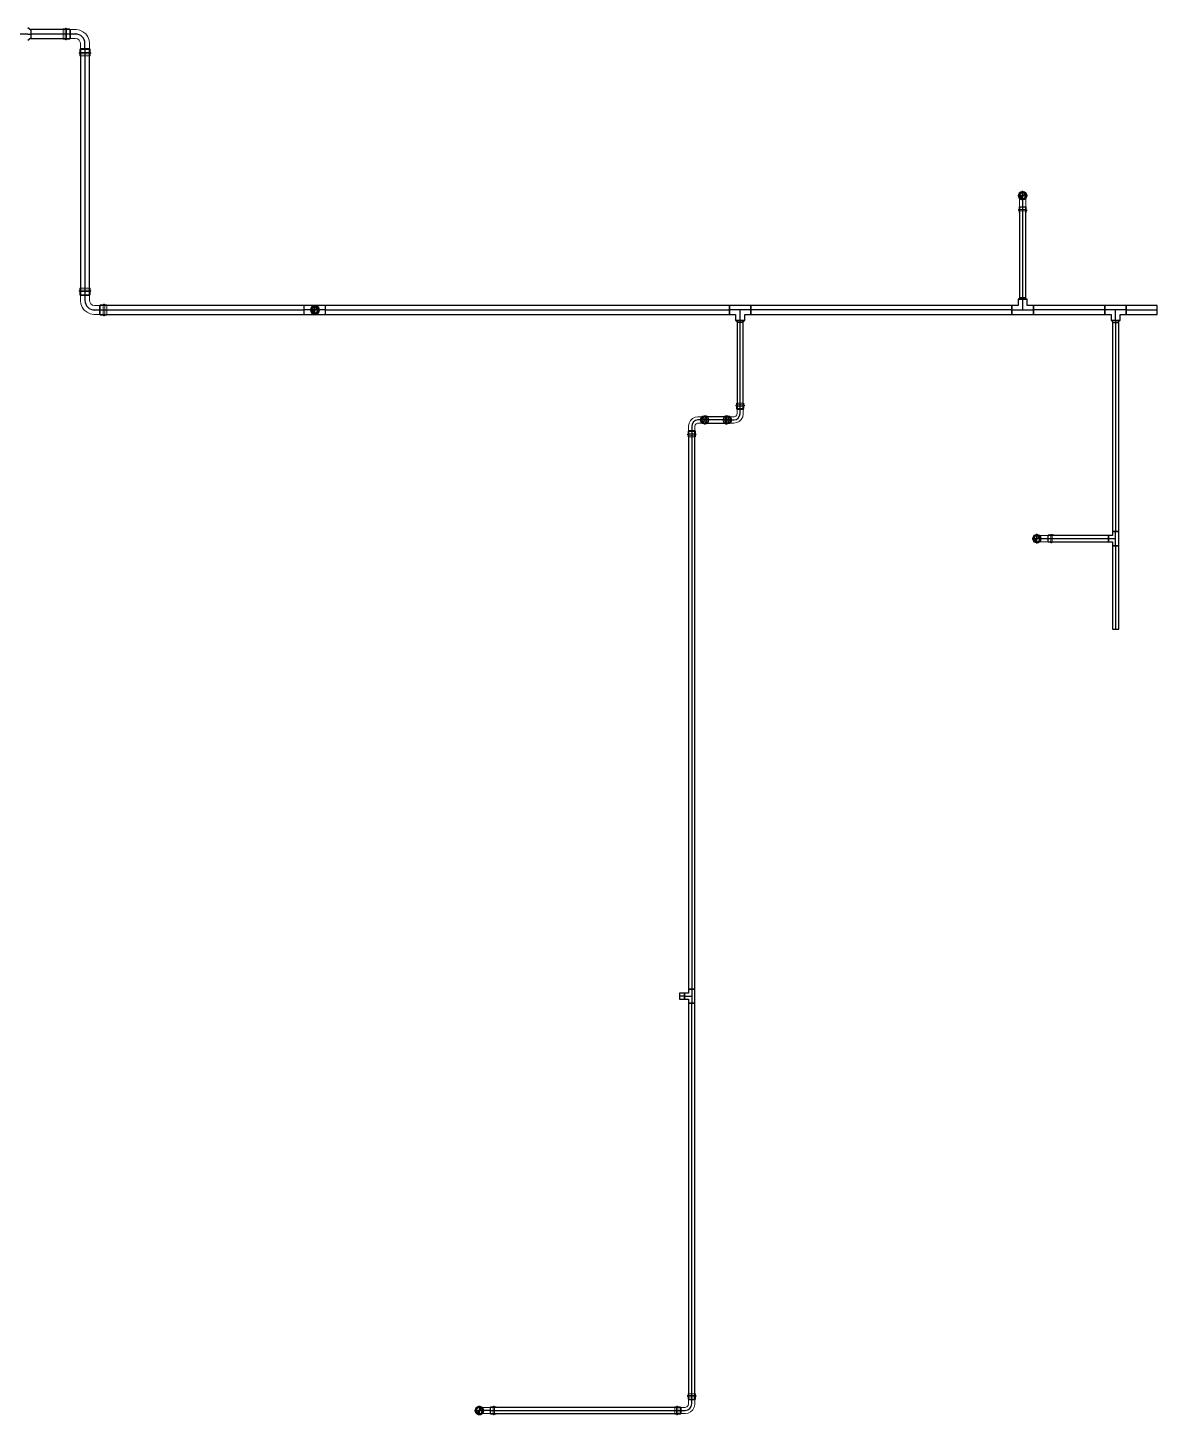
# Model space of a CAD drawing. Header units: inches. Extents: x -3326 to -5, y 8 to 1238.
# Drawn here: x -276 to -39, y 7.9 to 299.2 of the extents above; entities that cross this region are included whole.
import ezdxf

# ---------------------------------------------------------------- set-up
doc = ezdxf.new("R2010")
doc.units = ezdxf.units.IN
doc.header["$MEASUREMENT"] = 0
doc.layers.add('P-PIPE', color=3, linetype='Continuous', lineweight=9)
doc.layers.add('X - REF - FP', color=7, linetype='Continuous', true_color=0xb90000)

# ---------------------------------------------------------------- blocks, each defined once
blk = doc.blocks.new('Victaulic-VicPress316-Elbow 90-45deg Style P568_P571 - Standard-1125944-THIRD LEVEL')
at = {"layer": 'P-PIPE'}
for p, q in [((-1.06, 4.55), (-1.06, 4.17)), ((1.06, 4.55), (-1.06, 4.55)), ((-1.06, 4.55), (1.06, 4.55)), ((-1.06, 4.17), (1.06, 4.17)), ((1.06, 4.17), (-1.06, 4.17)), ((-1.06, 3.85), (-1.06, 3.29)), ((-1.06, 3.85), (1.06, 3.85)), ((1.06, 3.85), (-1.06, 3.85)), ((-0.95, 4.55), (-0.95, 3.07)), ((-0.95, 4.55), (0.95, 4.55)), ((0.95, 4.55), (-0.95, 4.55)), ((-0.95, 3.18), (-0.95, 2.02)), ((0, 3.18), (-0.95, 3.18)), ((-0.95, 3.18), (0, 3.18)), ((-0.95, 3.07), (0.95, 3.07)), ((0.95, 3.07), (-0.95, 3.07)), ((0, 3.18), (0.95, 3.18)), ((0.95, 3.18), (0, 3.18)), ((0, 2.02), (0, 3.18)), ((0.95, 3.07), (0.95, 4.55)), ((0.95, 2.02), (0.95, 3.18)), ((1.06, 4.17), (1.06, 4.55)), ((1.06, 3.29), (1.06, 3.85)), ((-4.17, 1.06), (-4.55, 1.06)), ((-4.55, 1.06), (-4.55, -1.06)), ((-4.55, -1.06), (-4.55, 1.06)), ((-3.07, 0.95), (-4.55, 0.95)), ((-4.55, -0.95), (-4.55, 0.95)), ((-4.55, 0.95), (-4.55, -0.95)), ((-4.17, -1.06), (-4.17, 1.06)), ((-4.17, 1.06), (-4.17, -1.06)), ((-3.29, 1.06), (-3.85, 1.06)), ((-3.85, -1.06), (-3.85, 1.06)), ((-3.85, 1.06), (-3.85, -1.06)), ((-2.02, 0.95), (-3.18, 0.95)), ((-3.18, 0), (-3.18, 0.95)), ((-3.18, 0.95), (-3.18, 0)), ((-3.07, -0.95), (-3.07, 0.95)), ((-3.07, 0.95), (-3.07, -0.95)), ((-4.55, -0.95), (-3.07, -0.95)), ((-4.55, -1.06), (-4.17, -1.06)), ((-3.85, -1.06), (-3.29, -1.06)), ((-3.18, 0), (-3.18, -0.95)), ((-3.18, -0.95), (-3.18, 0)), ((-2.02, 0), (-3.18, 0)), ((-3.18, -0.95), (-2.02, -0.95))]:
    blk.add_line(p, q, dxfattribs=at)
at = {"layer": 'P-PIPE', "flags": 128}
for points in [[(-1.06, 3.85), (-1.2, 3.92), (-1.21, 4.08), (-1.08, 4.17), (-1.06, 4.17)], [(1.06, 4.17), (0.97, 4.17), (0.71, 4.17), (0.32, 4.17), (-0.12, 4.17), (-0.54, 4.17), (-0.86, 4.17), (-1.04, 4.17), (-1.06, 4.17)], [(-1.06, 4.17), (-0.97, 4.17), (-0.71, 4.17), (-0.32, 4.17), (0.12, 4.17), (0.54, 4.17), (0.86, 4.17), (1.04, 4.17), (1.06, 4.17)], [(-1.06, 3.85), (-0.97, 3.85), (-0.71, 3.85), (-0.32, 3.85), (0.12, 3.85), (0.54, 3.85), (0.86, 3.85), (1.04, 3.85), (1.06, 3.85)], [(1.06, 3.85), (0.97, 3.85), (0.71, 3.85), (0.32, 3.85), (-0.12, 3.85), (-0.54, 3.85), (-0.86, 3.85), (-1.04, 3.85), (-1.06, 3.85)], [(-0.95, 3.07), (-1.06, 3.26), (-1.06, 3.29)], [(1.06, 3.29), (0.97, 3.09), (0.95, 3.07)], [(1.06, 4.17), (1.2, 4.1), (1.21, 3.94), (1.08, 3.85), (1.06, 3.85)], [(-4.17, 1.06), (-4.1, 1.2), (-3.94, 1.21), (-3.85, 1.08), (-3.85, 1.06)], [(-4.17, 1.06), (-4.17, 0.97), (-4.17, 0.71), (-4.17, 0.32), (-4.17, -0.12), (-4.17, -0.54), (-4.17, -0.86), (-4.17, -1.04), (-4.17, -1.06)], [(-4.17, -1.06), (-4.17, -0.97), (-4.17, -0.71), (-4.17, -0.32), (-4.17, 0.12), (-4.17, 0.54), (-4.17, 0.86), (-4.17, 1.04), (-4.17, 1.06)], [(-3.85, -1.06), (-3.85, -0.97), (-3.85, -0.71), (-3.85, -0.32), (-3.85, 0.12), (-3.85, 0.54), (-3.85, 0.86), (-3.85, 1.04), (-3.85, 1.06)], [(-3.85, 1.06), (-3.85, 0.97), (-3.85, 0.71), (-3.85, 0.32), (-3.85, -0.12), (-3.85, -0.54), (-3.85, -0.86), (-3.85, -1.04), (-3.85, -1.06)], [(-3.29, 1.06), (-3.09, 0.97), (-3.07, 0.95)], [(-0.95, 2.02), (-1.04, 1.58), (-1.3, 1.22), (-1.69, 1), (-2.02, 0.95)], [(-2.02, -0.95), (-1.28, -0.86), (-0.59, -0.58), (0.02, -0.15), (0.49, 0.43), (0.81, 1.1), (0.94, 1.83), (0.95, 2.02)], [(-3.85, -1.06), (-3.92, -1.2), (-4.08, -1.21), (-4.17, -1.08), (-4.17, -1.06)], [(-3.07, -0.95), (-3.26, -1.06), (-3.29, -1.06)]]:
    blk.add_lwpolyline(points, dxfattribs=at)
at = {"layer": 'P-PIPE'}
blk.add_arc((-2.02, 2.02), 2.02, 270, 0, dxfattribs=at)
blk = doc.blocks.new('Victaulic-VicPress316-Elbow 90-45deg Style P568_P571 - Standard-V2-THIRD LEVEL')
at = {"layer": 'P-PIPE'}
for p, q in [((-3203.7, 731.1), (-3203.7, 730.16)), ((-3203.05, 732.49), (-3203.05, 732.49)), ((-3203.05, 732.49), (-3203.05, 731.1)), ((-3203.05, 731.1), (-3203.05, 730.16)), ((-3202.39, 730.16), (-3202.39, 731.1)), ((-3203.81, 730.05), (-3203.81, 729.6)), ((-3203.81, 729.31), (-3203.81, 728.97)), ((-3203.7, 730.27), (-3203.7, 728.97)), ((-3203.05, 730.16), (-3203.7, 730.16)), ((-3203.7, 730.16), (-3203.05, 730.16)), ((-3203.05, 730.27), (-3203.05, 730.27)), ((-3203.05, 730.27), (-3203.05, 730.27)), ((-3202.39, 730.16), (-3203.05, 730.16)), ((-3203.05, 730.16), (-3202.39, 730.16)), ((-3203.05, 729.6), (-3203.05, 729.6)), ((-3203.05, 729.6), (-3203.05, 729.6)), ((-3203.05, 729.31), (-3203.05, 729.31)), ((-3203.05, 729.31), (-3203.05, 729.31)), ((-3203.05, 728.97), (-3203.05, 728.97)), ((-3203.05, 728.97), (-3203.05, 728.97)), ((-3203.05, 728.97), (-3203.05, 728.97)), ((-3203.05, 728.97), (-3203.05, 728.97)), ((-3202.39, 728.97), (-3202.39, 730.27)), ((-3202.28, 729.6), (-3202.28, 730.05)), ((-3202.28, 728.97), (-3202.28, 729.31))]:
    blk.add_line(p, q, dxfattribs=at)
at = {"layer": 'P-PIPE', "flags": 128}
for points in [[(-3203.05, 733.4), (-3203.45, 733.31), (-3203.76, 733.05), (-3203.94, 732.68), (-3203.93, 732.27), (-3203.75, 731.91), (-3203.42, 731.66), (-3203.05, 731.58)], [(-3203.05, 733.26), (-3203.41, 733.16), (-3203.69, 732.91), (-3203.81, 732.56), (-3203.75, 732.19), (-3203.52, 731.89), (-3203.18, 731.74), (-3203.05, 731.72)], [(-3203.7, 732.49), (-3203.7, 732.4), (-3203.7, 732.13), (-3203.7, 731.73), (-3203.7, 731.24), (-3203.7, 731.1)], [(-3203.05, 731.58), (-3202.65, 731.67), (-3202.33, 731.93), (-3202.15, 732.3), (-3202.16, 732.71), (-3202.35, 733.07), (-3202.67, 733.32), (-3203.05, 733.4)], [(-3203.05, 731.72), (-3202.68, 731.82), (-3202.41, 732.07), (-3202.28, 732.42), (-3202.34, 732.79), (-3202.57, 733.09), (-3202.91, 733.24), (-3203.05, 733.26)], [(-3202.39, 731.1), (-3202.39, 731.6), (-3202.39, 732.03), (-3202.39, 732.34), (-3202.39, 732.48), (-3202.39, 732.49)], [(-3203.81, 729.31), (-3203.93, 729.38), (-3203.94, 729.51), (-3203.83, 729.6), (-3203.81, 729.6)], [(-3203.81, 730.05), (-3203.72, 730.25), (-3203.7, 730.27)], [(-3203.81, 729.6), (-3203.72, 729.6), (-3203.47, 729.6), (-3203.11, 729.6), (-3203.05, 729.6)], [(-3203.05, 729.6), (-3203.41, 729.6), (-3203.69, 729.6), (-3203.81, 729.6), (-3203.81, 729.6)], [(-3203.81, 729.31), (-3203.72, 729.31), (-3203.47, 729.31), (-3203.11, 729.31), (-3203.05, 729.31)], [(-3203.05, 729.31), (-3203.41, 729.31), (-3203.69, 729.31), (-3203.81, 729.31), (-3203.81, 729.31)], [(-3202.28, 729.6), (-3202.37, 729.6), (-3202.62, 729.6), (-3202.98, 729.6), (-3203.05, 729.6)], [(-3203.05, 729.6), (-3202.68, 729.6), (-3202.41, 729.6), (-3202.28, 729.6), (-3202.28, 729.6)], [(-3202.28, 729.31), (-3202.37, 729.31), (-3202.62, 729.31), (-3202.98, 729.31), (-3203.05, 729.31)], [(-3203.05, 729.31), (-3202.68, 729.31), (-3202.41, 729.31), (-3202.28, 729.31), (-3202.28, 729.31)], [(-3202.39, 730.27), (-3202.28, 730.08), (-3202.28, 730.05)], [(-3202.28, 729.6), (-3202.16, 729.53), (-3202.15, 729.39), (-3202.26, 729.31), (-3202.28, 729.31)]]:
    blk.add_lwpolyline(points, dxfattribs=at)
at = {"layer": 'P-PIPE'}
for radius, start, end in [(0.767, 90, 270), (0.767, 90, 270), (0.767, 90, 270), (0.658, 90, 270), (0.658, 90, 270), (0.658, 90, 180), (0.658, 180, 270), (0.766, 270, 90), (0.766, 270, 90), (0.766, 270, 90), (0.658, 270, 90), (0.657, 270, 90), (0.658, 0, 90), (0.658, 270, 0)]:
    blk.add_arc((-3203.05, 732.49), radius, start, end, dxfattribs=at)
blk = doc.blocks.new('Victaulic-VicPress316-Elbow 90-45deg Style P568_P571 - Standard-V1-THIRD LEVEL')
at = {"layer": 'P-PIPE'}
for p, q in [((-0.77, 3.52), (-0.77, 3.18)), ((0.77, 3.52), (-0.77, 3.52)), ((-0.77, 3.52), (0.77, 3.52)), ((-0.77, 3.18), (0.77, 3.18)), ((0.77, 3.18), (-0.77, 3.18)), ((-0.66, 3.52), (-0.66, 2.22)), ((-0.66, 3.52), (0.66, 3.52)), ((0.66, 3.52), (-0.66, 3.52)), ((0.66, 2.22), (0.66, 3.52)), ((0.77, 3.18), (0.77, 3.52)), ((-3.18, 0.77), (-3.52, 0.77)), ((-3.52, 0.77), (-3.52, -0.77)), ((-3.52, -0.77), (-3.52, 0.77)), ((-2.22, 0.66), (-3.52, 0.66)), ((-3.52, -0.66), (-3.52, 0.66)), ((-3.52, 0.66), (-3.52, -0.66)), ((-3.18, -0.77), (-3.18, 0.77)), ((-3.18, 0.77), (-3.18, -0.77)), ((-2.44, 0.77), (-2.89, 0.77)), ((-2.89, -0.77), (-2.89, 0.77)), ((-2.89, 0.77), (-2.89, -0.77)), ((-1.39, 0.66), (-2.33, 0.66)), ((-2.33, 0), (-2.33, 0.66)), ((-2.33, 0.66), (-2.33, 0)), ((-2.22, -0.66), (-2.22, 0.66)), ((-2.22, 0.66), (-2.22, -0.66)), ((-0.77, 2.89), (-0.77, 2.44)), ((-0.77, 2.89), (0.77, 2.89)), ((0.77, 2.89), (-0.77, 2.89)), ((-0.66, 2.33), (-0.66, 1.39)), ((0, 2.33), (-0.66, 2.33)), ((-0.66, 2.33), (0, 2.33)), ((-0.66, 2.22), (0.66, 2.22)), ((0.66, 2.22), (-0.66, 2.22)), ((0, 2.33), (0.66, 2.33)), ((0.66, 2.33), (0, 2.33)), ((0, 1.39), (0, 2.33)), ((0.66, 1.39), (0.66, 2.33)), ((0.77, 2.44), (0.77, 2.89)), ((-3.52, -0.66), (-2.22, -0.66)), ((-3.52, -0.77), (-3.18, -0.77)), ((-2.89, -0.77), (-2.44, -0.77)), ((-2.33, 0), (-2.33, -0.66)), ((-2.33, -0.66), (-2.33, 0)), ((-1.39, 0), (-2.33, 0)), ((-2.33, -0.66), (-1.39, -0.66))]:
    blk.add_line(p, q, dxfattribs=at)
at = {"layer": 'P-PIPE', "flags": 128}
for points in [[(-0.77, 2.89), (-0.89, 2.96), (-0.9, 3.1), (-0.79, 3.18), (-0.77, 3.18)], [(0.77, 3.18), (0.67, 3.18), (0.42, 3.18), (0.07, 3.18), (-0.3, 3.18), (-0.6, 3.18), (-0.75, 3.18), (-0.77, 3.18)], [(-0.77, 3.18), (-0.67, 3.18), (-0.42, 3.18), (-0.07, 3.18), (0.3, 3.18), (0.6, 3.18), (0.75, 3.18), (0.77, 3.18)], [(0.77, 3.18), (0.89, 3.11), (0.9, 2.98), (0.79, 2.89), (0.77, 2.89)], [(-3.18, 0.77), (-3.11, 0.89), (-2.98, 0.9), (-2.89, 0.79), (-2.89, 0.77)], [(-3.18, 0.77), (-3.18, 0.67), (-3.18, 0.42), (-3.18, 0.07), (-3.18, -0.3), (-3.18, -0.6), (-3.18, -0.75), (-3.18, -0.77)], [(-3.18, -0.77), (-3.18, -0.67), (-3.18, -0.42), (-3.18, -0.07), (-3.18, 0.3), (-3.18, 0.6), (-3.18, 0.75), (-3.18, 0.77)], [(-2.89, -0.77), (-2.89, -0.67), (-2.89, -0.42), (-2.89, -0.07), (-2.89, 0.3), (-2.89, 0.6), (-2.89, 0.75), (-2.89, 0.77)], [(-2.89, 0.77), (-2.89, 0.67), (-2.89, 0.42), (-2.89, 0.07), (-2.89, -0.3), (-2.89, -0.6), (-2.89, -0.75), (-2.89, -0.77)], [(-2.44, 0.77), (-2.24, 0.68), (-2.22, 0.66)], [(-0.66, 1.39), (-0.75, 1.04), (-1, 0.77), (-1.35, 0.66), (-1.39, 0.66)], [(-1.39, -0.66), (-0.78, -0.56), (-0.23, -0.29), (0.22, 0.13), (0.53, 0.67), (0.65, 1.27), (0.66, 1.39)], [(-0.77, 2.89), (-0.67, 2.89), (-0.42, 2.89), (-0.07, 2.89), (0.3, 2.89), (0.6, 2.89), (0.75, 2.89), (0.77, 2.89)], [(0.77, 2.89), (0.67, 2.89), (0.42, 2.89), (0.07, 2.89), (-0.3, 2.89), (-0.6, 2.89), (-0.75, 2.89), (-0.77, 2.89)], [(-0.66, 2.22), (-0.77, 2.41), (-0.77, 2.44)], [(0.77, 2.44), (0.68, 2.24), (0.66, 2.22)], [(-2.89, -0.77), (-2.96, -0.89), (-3.1, -0.9), (-3.18, -0.79), (-3.18, -0.77)], [(-2.22, -0.66), (-2.41, -0.77), (-2.44, -0.77)]]:
    blk.add_lwpolyline(points, dxfattribs=at)
at = {"layer": 'P-PIPE'}
blk.add_arc((-1.39, 1.39), 1.39, 270, 0, dxfattribs=at)
blk = doc.blocks.new('Transition - Generic - Plumbing-CW-1022941-THIRD LEVEL')
at = {"layer": 'P-PIPE'}
for radius, start, end in [(0.8125, 0, 180), (0.8125, 180, 0), (0.5625, 0, 180), (0.5625, 180, 0)]:
    blk.add_arc((-2759.501061, 1029.409433), radius, start, end, dxfattribs=at)
blk = doc.blocks.new('Victaulic-VicPress316-Elbow 90-45deg Style P568_P571 - Standard-523083-THIRD LEVEL')
at = {"layer": 'P-PIPE'}
for p, q in [((-3178.39, 1232.42), (-3178.39, 1231.96)), ((-3178.28, 1233.46), (-3178.28, 1232.52)), ((-3178.28, 1232.63), (-3178.28, 1231.33)), ((-3178.28, 1232.52), (-3177.63, 1232.52)), ((-3177.63, 1232.52), (-3178.28, 1232.52)), ((-3177.63, 1234.85), (-3177.63, 1234.85)), ((-3177.63, 1233.46), (-3177.63, 1234.85)), ((-3177.63, 1233.46), (-3177.63, 1232.52)), ((-3177.63, 1232.63), (-3177.63, 1232.63)), ((-3177.63, 1232.63), (-3177.63, 1232.63)), ((-3177.63, 1232.52), (-3176.97, 1232.52)), ((-3176.97, 1232.52), (-3177.63, 1232.52)), ((-3177.63, 1231.96), (-3177.63, 1231.96)), ((-3177.63, 1231.96), (-3177.63, 1231.96)), ((-3176.97, 1232.52), (-3176.97, 1233.46)), ((-3176.97, 1231.33), (-3176.97, 1232.63)), ((-3176.86, 1231.96), (-3176.86, 1232.42)), ((-3178.39, 1231.67), (-3178.39, 1231.33)), ((-3177.63, 1231.67), (-3177.63, 1231.67)), ((-3177.63, 1231.67), (-3177.63, 1231.67)), ((-3177.63, 1231.33), (-3177.63, 1231.33)), ((-3177.63, 1231.33), (-3177.63, 1231.33)), ((-3177.63, 1231.33), (-3177.63, 1231.33)), ((-3177.63, 1231.33), (-3177.63, 1231.33)), ((-3176.86, 1231.33), (-3176.86, 1231.67))]:
    blk.add_line(p, q, dxfattribs=at)
at = {"layer": 'P-PIPE', "flags": 128}
for points in [[(-3177.63, 1235.77), (-3178.02, 1235.67), (-3178.34, 1235.42), (-3178.52, 1235.05), (-3178.51, 1234.64), (-3178.32, 1234.27), (-3178, 1234.02), (-3177.63, 1233.94)], [(-3177.63, 1235.62), (-3177.99, 1235.53), (-3178.27, 1235.28), (-3178.39, 1234.92), (-3178.33, 1234.55), (-3178.1, 1234.25), (-3177.76, 1234.1), (-3177.63, 1234.09)], [(-3177.63, 1233.94), (-3177.23, 1234.04), (-3176.91, 1234.29), (-3176.73, 1234.66), (-3176.74, 1235.07), (-3176.93, 1235.44), (-3177.25, 1235.69), (-3177.63, 1235.77)], [(-3177.63, 1234.09), (-3177.26, 1234.18), (-3176.98, 1234.43), (-3176.86, 1234.79), (-3176.92, 1235.16), (-3177.15, 1235.46), (-3177.49, 1235.61), (-3177.63, 1235.62)], [(-3178.39, 1231.67), (-3178.51, 1231.74), (-3178.52, 1231.88), (-3178.41, 1231.96), (-3178.39, 1231.96)], [(-3178.39, 1232.42), (-3178.3, 1232.62), (-3178.28, 1232.63)], [(-3178.39, 1231.96), (-3178.3, 1231.96), (-3178.05, 1231.96), (-3177.69, 1231.96), (-3177.63, 1231.96)], [(-3177.63, 1231.96), (-3177.99, 1231.96), (-3178.27, 1231.96), (-3178.39, 1231.96), (-3178.39, 1231.96)], [(-3178.28, 1234.85), (-3178.28, 1234.76), (-3178.28, 1234.5), (-3178.28, 1234.09), (-3178.28, 1233.61), (-3178.28, 1233.46)], [(-3176.86, 1231.96), (-3176.95, 1231.96), (-3177.2, 1231.96), (-3177.56, 1231.96), (-3177.63, 1231.96)], [(-3177.63, 1231.96), (-3177.26, 1231.96), (-3176.98, 1231.96), (-3176.86, 1231.96), (-3176.86, 1231.96)], [(-3176.97, 1233.46), (-3176.97, 1233.96), (-3176.97, 1234.39), (-3176.97, 1234.7), (-3176.97, 1234.85), (-3176.97, 1234.85)], [(-3176.97, 1232.63), (-3176.86, 1232.44), (-3176.86, 1232.42)], [(-3176.86, 1231.96), (-3176.74, 1231.9), (-3176.73, 1231.76), (-3176.84, 1231.67), (-3176.86, 1231.67)], [(-3178.39, 1231.67), (-3178.3, 1231.67), (-3178.05, 1231.67), (-3177.69, 1231.67), (-3177.63, 1231.67)], [(-3177.63, 1231.67), (-3177.99, 1231.67), (-3178.27, 1231.67), (-3178.39, 1231.67), (-3178.39, 1231.67)], [(-3176.86, 1231.67), (-3176.95, 1231.67), (-3177.2, 1231.67), (-3177.56, 1231.67), (-3177.63, 1231.67)], [(-3177.63, 1231.67), (-3177.26, 1231.67), (-3176.98, 1231.67), (-3176.86, 1231.67), (-3176.86, 1231.67)]]:
    blk.add_lwpolyline(points, dxfattribs=at)
at = {"layer": 'P-PIPE'}
for radius, start, end in [(0.766, 90, 270), (0.766, 90, 270), (0.766, 90, 270), (0.658, 90, 270), (0.657, 90, 270), (0.658, 90, 180), (0.767, 270, 90), (0.767, 270, 90), (0.767, 270, 90), (0.658, 270, 90), (0.658, 270, 90), (0.658, 0, 90), (0.658, 180, 270), (0.658, 270, 0)]:
    blk.add_arc((-3177.63, 1234.85), radius, start, end, dxfattribs=at)
blk = doc.blocks.new('Victaulic-VicPress316-Elbow 90-45deg Style P568_P571 - Standard-V9-THIRD LEVEL')
at = {"layer": 'P-PIPE'}
for p, q in [((-127.29, 220.36), (-127.29, 220.02)), ((-127.29, 220.02), (-127.23, 220.02)), ((-127.23, 219.73), (-127.29, 219.73)), ((-127.29, 219.73), (-127.29, 219.28)), ((-125.81, 220.36), (-127.23, 220.36)), ((-127.23, 220.36), (-125.81, 220.36)), ((-127.23, 220.02), (-125.81, 220.02)), ((-125.81, 220.02), (-127.23, 220.02)), ((-127.23, 219.73), (-125.81, 219.73)), ((-125.81, 219.73), (-127.23, 219.73)), ((-127.18, 220.36), (-127.18, 219.06)), ((-127.18, 219.17), (-127.18, 218.23)), ((-127.13, 220.36), (-125.91, 220.36)), ((-125.91, 220.36), (-127.13, 220.36)), ((-126.28, 219.17), (-127.13, 219.17)), ((-127.13, 219.17), (-126.76, 219.17)), ((-127.13, 219.06), (-125.91, 219.06)), ((-125.91, 219.06), (-127.13, 219.06)), ((-126.76, 219.17), (-125.91, 219.17)), ((-126.52, 218.23), (-126.52, 219.17)), ((-125.91, 219.17), (-126.28, 219.17)), ((-125.86, 219.06), (-125.86, 220.36)), ((-125.86, 218.23), (-125.86, 219.17)), ((-125.75, 220.02), (-125.81, 220.02)), ((-125.81, 219.73), (-125.75, 219.73)), ((-125.75, 220.02), (-125.75, 220.36)), ((-125.75, 219.28), (-125.75, 219.73)), ((-129.48, 217.61), (-129.8, 217.61)), ((-128.59, 217.5), (-129.8, 217.5)), ((-129.8, 216.18), (-128.59, 216.18)), ((-129.8, 216.08), (-129.48, 216.08)), ((-128.79, 217.61), (-129.21, 217.61)), ((-129.21, 216.08), (-128.79, 216.08)), ((-127.82, 217.5), (-128.69, 217.5)), ((-127.82, 216.84), (-128.69, 216.84)), ((-128.69, 216.18), (-127.82, 216.18))]:
    blk.add_line(p, q, dxfattribs=at)
at = {"layer": 'P-PIPE', "flags": 128}
for points in [[(-127.29, 219.73), (-127.41, 219.8), (-127.42, 219.94), (-127.31, 220.02), (-127.29, 220.02)], [(-125.81, 220.02), (-126.03, 220.02), (-126.36, 220.02), (-126.74, 220.02), (-127.06, 220.02), (-127.25, 220.02), (-127.29, 220.02)], [(-127.29, 219.73), (-127.2, 219.73), (-126.94, 219.73), (-126.59, 219.73), (-126.22, 219.73), (-125.92, 219.73), (-125.81, 219.73)], [(-127.18, 219.06), (-127.29, 219.25), (-127.29, 219.28)], [(-127.23, 220.02), (-127.01, 220.02), (-126.68, 220.02), (-126.3, 220.02), (-125.98, 220.02), (-125.79, 220.02), (-125.75, 220.02)], [(-125.75, 219.73), (-125.85, 219.73), (-126.1, 219.73), (-126.45, 219.73), (-126.82, 219.73), (-127.12, 219.73), (-127.23, 219.73)], [(-125.75, 219.28), (-125.84, 219.08), (-125.86, 219.06)], [(-125.75, 220.02), (-125.63, 219.96), (-125.62, 219.82), (-125.73, 219.73), (-125.75, 219.73)], [(-129.35, 217.75), (-129.53, 217.68), (-129.66, 217.49), (-129.74, 217.19), (-129.77, 216.8), (-129.73, 216.43), (-129.64, 216.15), (-129.51, 215.99), (-129.35, 215.93)], [(-129.35, 215.93), (-129.16, 216.01), (-129.03, 216.2), (-128.95, 216.5), (-128.92, 216.88), (-128.96, 217.25), (-129.05, 217.53), (-129.18, 217.69), (-129.35, 217.75)], [(-128.79, 217.61), (-128.58, 217.53), (-128.46, 217.4)], [(-128.79, 216.08), (-128.58, 216.15), (-128.46, 216.28)], [(-127.18, 218.23), (-127.25, 217.89), (-127.45, 217.63), (-127.73, 217.51), (-127.82, 217.5)], [(-127.82, 216.18), (-127.24, 216.28), (-126.71, 216.55), (-126.28, 216.97), (-125.99, 217.5), (-125.87, 218.11), (-125.86, 218.23)]]:
    blk.add_lwpolyline(points, dxfattribs=at)
at = {"layer": 'P-PIPE'}
for centre, major_axis, ratio, start_param, end_param in [((-129.8, 216.84), (0, 0.767), 0.366428, 0, 3.141593), ((-129.8, 216.84), (0, 0.657), 0.366428, 0, 3.141593), ((-129.8, 216.84), (0, 0.766), 0.366428, 3.141593, 6.283185), ((-129.8, 216.84), (0, 0.657), 0.366428, 3.141593, 6.283185), ((-129.48, 216.84), (0, 0.766), 0.366428, 0, 3.141593), ((-129.21, 216.84), (0, 0.766), 0.366428, 0, 3.141593), ((-129.48, 216.84), (0, 0.767), 0.366428, 3.141593, 6.283185), ((-129.21, 216.84), (0, 0.767), 0.366428, 3.141593, 6.283185), ((-128.69, 216.84), (0, 0.657), 0.366428, 0, 1.570796), ((-128.69, 216.84), (0, 0.657), 0.366428, 1.570796, 3.141593), ((-128.59, 216.84), (0, 0.657), 0.366428, 0, 3.141593), ((-128.69, 216.84), (0, 0.657), 0.366428, 4.712389, 6.283185), ((-128.69, 216.84), (0, 0.657), 0.366428, 3.141593, 4.712389), ((-128.59, 216.84), (0, 0.657), 0.366428, 3.141593, 6.283185), ((-127.82, 218.23), (0, 1.39), 0.930447, 3.141593, 4.712389)]:
    blk.add_ellipse(centre, major_axis=major_axis, ratio=ratio, start_param=start_param, end_param=end_param, dxfattribs=at)
blk = doc.blocks.new('Victaulic-VicPress316-Elbow 90-45deg Style P568_P571 - Standard-V10-THIRD LEVEL')
at = {"layer": 'P-PIPE'}
for p, q in [((-134.51, 217.5), (-135.38, 217.5)), ((-135.38, 216.84), (-134.51, 216.84)), ((-135.38, 216.18), (-134.51, 216.18)), ((-133.4, 217.5), (-134.61, 217.5)), ((-134.61, 216.18), (-133.4, 216.18)), ((-133.99, 217.61), (-134.41, 217.61)), ((-134.41, 216.08), (-133.99, 216.08)), ((-133.4, 217.61), (-133.72, 217.61)), ((-133.72, 216.08), (-133.4, 216.08)), ((-137.44, 214.4), (-137.44, 213.95)), ((-137.44, 213.95), (-137.39, 213.95)), ((-137.44, 213.66), (-137.44, 213.32)), ((-137.39, 213.66), (-137.44, 213.66)), ((-135.96, 213.95), (-137.39, 213.95)), ((-137.39, 213.95), (-135.96, 213.95)), ((-135.96, 213.66), (-137.39, 213.66)), ((-137.39, 213.66), (-135.96, 213.66)), ((-137.39, 213.32), (-135.96, 213.32)), ((-135.96, 213.32), (-137.39, 213.32)), ((-137.34, 215.45), (-137.34, 214.51)), ((-137.34, 214.62), (-137.34, 213.32)), ((-136.07, 214.62), (-137.29, 214.62)), ((-137.29, 214.62), (-136.07, 214.62)), ((-136.92, 214.51), (-137.29, 214.51)), ((-137.29, 214.51), (-136.44, 214.51)), ((-136.07, 213.32), (-137.29, 213.32)), ((-137.29, 213.32), (-136.07, 213.32)), ((-136.07, 214.51), (-136.92, 214.51)), ((-136.68, 215.45), (-136.68, 214.51)), ((-136.44, 214.51), (-136.07, 214.51)), ((-136.02, 214.51), (-136.02, 215.45)), ((-136.02, 213.32), (-136.02, 214.62)), ((-135.91, 213.95), (-135.96, 213.95)), ((-135.96, 213.66), (-135.91, 213.66)), ((-135.91, 213.95), (-135.91, 214.4)), ((-135.91, 213.32), (-135.91, 213.66))]:
    blk.add_line(p, q, dxfattribs=at)
at = {"layer": 'P-PIPE', "flags": 128}
for points in [[(-135.38, 217.5), (-135.96, 217.41), (-136.49, 217.14), (-136.92, 216.72), (-137.21, 216.18), (-137.33, 215.57), (-137.34, 215.45)], [(-136.02, 215.45), (-135.95, 215.79), (-135.75, 216.05), (-135.47, 216.18), (-135.38, 216.18)], [(-134.41, 217.61), (-134.62, 217.53), (-134.74, 217.4)], [(-134.41, 216.08), (-134.62, 216.15), (-134.74, 216.28)], [(-133.85, 217.75), (-134.04, 217.68), (-134.17, 217.49), (-134.25, 217.19), (-134.28, 216.8), (-134.24, 216.43), (-134.15, 216.15), (-134.02, 215.99), (-133.85, 215.93)], [(-133.85, 215.93), (-133.67, 216.01), (-133.54, 216.2), (-133.45, 216.5), (-133.43, 216.88), (-133.47, 217.25), (-133.56, 217.53), (-133.69, 217.69), (-133.85, 217.75)], [(-137.44, 213.66), (-137.57, 213.73), (-137.58, 213.87), (-137.46, 213.95), (-137.44, 213.95)], [(-137.44, 214.4), (-137.36, 214.6), (-137.34, 214.62)], [(-135.96, 213.95), (-136.18, 213.95), (-136.52, 213.95), (-136.9, 213.95), (-137.22, 213.95), (-137.41, 213.95), (-137.44, 213.95)], [(-137.44, 213.66), (-137.35, 213.66), (-137.1, 213.66), (-136.74, 213.66), (-136.37, 213.66), (-136.08, 213.66), (-135.96, 213.66)], [(-137.39, 213.95), (-137.17, 213.95), (-136.83, 213.95), (-136.46, 213.95), (-136.14, 213.95), (-135.94, 213.95), (-135.91, 213.95)], [(-135.91, 213.66), (-136, 213.66), (-136.26, 213.66), (-136.61, 213.66), (-136.98, 213.66), (-137.28, 213.66), (-137.39, 213.66)], [(-136.02, 214.62), (-135.91, 214.43), (-135.91, 214.4)], [(-135.91, 213.95), (-135.79, 213.88), (-135.78, 213.75), (-135.89, 213.66), (-135.91, 213.66)]]:
    blk.add_lwpolyline(points, dxfattribs=at)
at = {"layer": 'P-PIPE'}
for centre, major_axis, ratio, start_param, end_param in [((-135.38, 215.45), (0, 1.39), 0.930447, 0, 1.570796), ((-134.61, 216.84), (0, 0.657), 0.366428, 0, 3.141593), ((-134.51, 216.84), (0, 0.657), 0.366428, 0, 1.570796), ((-134.51, 216.84), (0, 0.657), 0.366428, 1.570796, 3.141593), ((-134.61, 216.84), (0, 0.657), 0.366428, 3.141593, 6.283185), ((-134.51, 216.84), (0, 0.657), 0.366428, 4.712389, 6.283185), ((-134.51, 216.84), (0, 0.657), 0.366428, 3.141593, 4.712389), ((-133.99, 216.84), (0, 0.767), 0.366428, 0, 3.141593), ((-133.72, 216.84), (0, 0.767), 0.366428, 0, 3.141593), ((-133.99, 216.84), (0, 0.766), 0.366428, 3.141593, 6.283185), ((-133.72, 216.84), (0, 0.766), 0.366428, 3.141593, 6.283185), ((-133.4, 216.84), (0, 0.766), 0.366428, 0, 3.141593), ((-133.4, 216.84), (0, 0.657), 0.366428, 0, 3.141593), ((-133.4, 216.84), (0, 0.767), 0.366428, 3.141593, 6.283185), ((-133.4, 216.84), (0, 0.657), 0.366428, 3.141593, 6.283185)]:
    blk.add_ellipse(centre, major_axis=major_axis, ratio=ratio, start_param=start_param, end_param=end_param, dxfattribs=at)

msp = doc.modelspace()

# ---------------------------------------------------------------- linework, layer by layer
at = {"layer": 'X - REF - FP'}
for p, q in [((-276.01, 297.86), (-279, 297.86)), ((-275.35, 298.67), (-276.01, 299.17)), ((-276.01, 297.86), (-275.35, 297.86)), ((-267.18, 298.81), (-275.35, 298.81)), ((-275.35, 298.81), (-275.35, 296.91)), ((-267.18, 297.86), (-275.35, 297.86)), ((-267.18, 297.86), (-275.35, 297.86)), ((-266.02, 297.86), (-268.55, 297.86)), ((-267.18, 298.81), (-267.18, 296.91)), ((-266.02, 297.86), (-267.18, 297.86)), ((-276.01, 296.55), (-275.35, 297.05)), ((-275.35, 296.91), (-267.18, 296.91)), ((-264.95, 294.68), (-264.95, 243.11)), ((-264.95, 294.68), (-263.05, 294.68)), ((-264, 294.68), (-264, 295.85)), ((-264, 294.68), (-264, 243.11)), ((-264, 294.68), (-264, 243.11)), ((-263.05, 243.11), (-263.05, 294.68)), ((-68.24, 263.93), (-66.24, 263.93)), ((-67.24, 262.93), (-67.24, 264.93)), ((-67.24, 263.93), (-67.24, 262.54)), ((-67.24, 262.54), (-67.24, 261.6)), ((-67.24, 262.54), (-67.24, 260.41)), ((-67.9, 261.6), (-67.9, 242.58)), ((-67.9, 261.6), (-66.58, 261.6)), ((-67.24, 261.6), (-67.24, 242.58)), ((-67.24, 261.6), (-67.24, 242.58)), ((-66.58, 242.58), (-66.58, 261.6)), ((-264.95, 243.11), (-263.05, 243.11)), ((-264, 243.11), (-264, 241.94)), ((-68.19, 242.17), (-68.19, 240.88)), ((-68.19, 242.17), (-66.29, 242.17)), ((-66.29, 242.17), (-68.19, 242.17)), ((-67.8, 242.58), (-68.05, 242.17)), ((-67.9, 242.58), (-66.58, 242.58)), ((-67.24, 242.17), (-67.24, 242.58)), ((-67.24, 242.17), (-67.24, 239.93)), ((-66.43, 242.17), (-66.68, 242.58)), ((-66.29, 240.88), (-66.29, 242.17)), ((-261.98, 239.93), (-260.82, 239.93)), ((-261.98, 239.93), (-259.45, 239.93)), ((-217.98, 240.88), (-260.82, 240.88)), ((-260.82, 238.98), (-260.82, 240.88)), ((-260.82, 239.93), (-217.98, 239.93)), ((-260.82, 239.93), (-217.98, 239.93)), ((-260.82, 238.98), (-217.98, 238.98)), ((-213.5, 240.88), (-217.98, 240.88)), ((-217.98, 238.98), (-217.98, 240.88)), ((-213.5, 239.93), (-217.98, 239.93)), ((-217.98, 238.98), (-213.5, 238.98)), ((-216.74, 239.93), (-214.74, 239.93)), ((-215.74, 238.93), (-215.74, 240.93)), ((-128.76, 240.88), (-213.5, 240.88)), ((-213.5, 238.98), (-213.5, 240.88)), ((-213.5, 239.93), (-128.76, 239.93)), ((-213.5, 239.93), (-128.76, 239.93)), ((-213.5, 238.98), (-128.76, 238.98)), ((-124.28, 240.88), (-128.76, 240.88)), ((-128.76, 238.98), (-128.76, 240.88)), ((-128.76, 240.88), (-128.76, 238.98)), ((-128.76, 238.98), (-128.76, 240.88)), ((-124.28, 239.93), (-128.76, 239.93)), ((-128.76, 238.98), (-127.47, 238.98)), ((-127.47, 238.98), (-127.47, 237.69)), ((-126.52, 237.69), (-126.52, 239.93)), ((-125.57, 238.98), (-124.28, 238.98)), ((-125.57, 237.69), (-125.57, 238.98)), ((-124.28, 238.98), (-124.28, 240.88)), ((-124.28, 240.88), (-124.28, 238.98)), ((-69.48, 240.88), (-124.28, 240.88)), ((-124.28, 240.88), (-124.28, 238.98)), ((-69.48, 239.93), (-124.28, 239.93)), ((-69.48, 239.93), (-124.28, 239.93)), ((-124.28, 238.98), (-69.48, 238.98)), ((-69.48, 240.88), (-69.48, 238.98)), ((-68.19, 240.88), (-69.48, 240.88)), ((-69.48, 240.88), (-69.48, 238.98)), ((-69.48, 238.98), (-69.48, 240.88)), ((-69.48, 239.93), (-65, 239.93)), ((-69.48, 238.98), (-65, 238.98)), ((-65, 240.88), (-66.29, 240.88)), ((-65, 240.88), (-65, 238.98)), ((-65, 238.98), (-65, 240.88)), ((-49.98, 240.88), (-65, 240.88)), ((-65, 240.88), (-65, 238.98)), ((-49.98, 239.93), (-65, 239.93)), ((-49.98, 239.93), (-65, 239.93)), ((-65, 238.98), (-49.98, 238.98)), ((-45.5, 240.88), (-49.98, 240.88)), ((-49.98, 238.98), (-49.98, 240.88)), ((-49.98, 240.88), (-49.98, 238.98)), ((-49.98, 240.88), (-49.98, 238.98)), ((-45.5, 239.93), (-49.98, 239.93)), ((-49.98, 238.98), (-48.69, 238.98)), ((-48.69, 238.98), (-48.69, 237.69)), ((-47.74, 237.69), (-47.74, 239.93)), ((-46.79, 238.98), (-45.5, 238.98)), ((-46.79, 237.69), (-46.79, 238.98)), ((-39, 240.88), (-45.5, 240.88)), ((-45.5, 238.98), (-45.5, 240.88)), ((-45.5, 238.98), (-45.5, 240.88)), ((-45.5, 240.88), (-45.5, 238.98)), ((-45.5, 239.93), (-39, 239.93)), ((-45.5, 239.93), (-39, 239.93)), ((-45.5, 238.98), (-39, 238.98)), ((-39, 238.98), (-39, 240.88)), ((-125.57, 237.69), (-127.47, 237.69)), ((-127.47, 237.69), (-125.57, 237.69)), ((-127.33, 237.69), (-127.08, 237.28)), ((-127.18, 237.28), (-127.18, 219.17)), ((-125.86, 237.28), (-127.18, 237.28)), ((-126.52, 237.69), (-126.52, 237.28)), ((-126.52, 219.17), (-126.52, 237.28)), ((-126.52, 219.17), (-126.52, 237.28)), ((-125.96, 237.28), (-125.71, 237.69)), ((-125.86, 219.17), (-125.86, 237.28)), ((-46.79, 237.69), (-48.69, 237.69)), ((-48.69, 237.69), (-46.79, 237.69)), ((-48.55, 237.69), (-48.3, 237.28)), ((-48.4, 237.28), (-48.4, 193.43)), ((-48.4, 237.28), (-47.08, 237.28)), ((-47.74, 237.69), (-47.74, 237.28)), ((-47.74, 237.28), (-47.74, 193.43)), ((-47.74, 237.28), (-47.74, 193.43)), ((-47.18, 237.28), (-46.93, 237.69)), ((-47.08, 193.43), (-47.08, 237.28)), ((-125.86, 219.17), (-127.18, 219.17)), ((-126.52, 218.23), (-126.52, 220.36)), ((-126.52, 218.23), (-126.52, 219.17)), ((-134.51, 216.84), (-135.38, 216.84)), ((-128.69, 217.5), (-134.51, 217.5)), ((-128.69, 216.84), (-134.51, 216.84)), ((-128.69, 216.84), (-134.51, 216.84)), ((-134.51, 216.18), (-128.69, 216.18)), ((-128.69, 216.84), (-127.82, 216.84)), ((-137.34, 214.51), (-137.34, 97.4)), ((-137.34, 214.51), (-136.02, 214.51)), ((-136.68, 215.45), (-136.68, 214.51)), ((-136.68, 215.45), (-136.68, 213.32)), ((-136.68, 214.51), (-136.68, 97.4)), ((-136.68, 214.51), (-136.68, 97.4)), ((-136.02, 97.4), (-136.02, 214.51)), ((-64.24, 190.93), (-64.24, 192.93)), ((-49.24, 192.59), (-61.91, 192.59)), ((-61.91, 191.27), (-61.91, 192.59)), ((-49.24, 191.27), (-49.24, 192.59)), ((-48.4, 192.59), (-49.24, 192.59)), ((-49.24, 191.27), (-49.24, 192.59)), ((-49.24, 192.59), (-49.24, 191.27)), ((-48.4, 193.43), (-48.4, 192.59)), ((-48.4, 193.43), (-47.08, 193.43)), ((-47.08, 193.43), (-48.4, 193.43)), ((-48.4, 193.43), (-47.08, 193.43)), ((-47.74, 190.43), (-47.74, 193.43)), ((-47.08, 190.43), (-47.08, 193.43)), ((-65.24, 191.93), (-63.24, 191.93)), ((-64.24, 191.93), (-62.85, 191.93)), ((-62.85, 191.93), (-61.91, 191.93)), ((-62.85, 191.93), (-60.72, 191.93)), ((-61.91, 191.93), (-49.24, 191.93)), ((-61.91, 191.93), (-49.24, 191.93)), ((-61.91, 191.27), (-49.24, 191.27)), ((-49.24, 191.93), (-47.74, 191.93)), ((-49.24, 191.27), (-48.4, 191.27)), ((-48.4, 191.27), (-48.4, 190.43)), ((-48.4, 190.43), (-48.4, 172.93)), ((-48.4, 190.43), (-47.08, 190.43)), ((-48.4, 190.43), (-47.08, 190.43)), ((-47.08, 190.43), (-48.4, 190.43)), ((-47.74, 190.43), (-47.74, 172.93)), ((-47.74, 190.43), (-47.74, 172.93)), ((-47.08, 172.93), (-47.08, 190.43)), ((-48.4, 172.93), (-47.08, 172.93)), ((-138.17, 96.56), (-139.25, 96.56)), ((-139.25, 96.56), (-139.25, 95.25)), ((-138.17, 96.56), (-138.17, 95.25)), ((-137.34, 96.56), (-138.17, 96.56)), ((-138.17, 96.56), (-138.17, 95.25)), ((-138.17, 95.25), (-138.17, 96.56)), ((-137.34, 97.4), (-136.02, 97.4)), ((-137.34, 97.4), (-137.34, 96.56)), ((-137.34, 97.4), (-136.02, 97.4)), ((-136.02, 97.4), (-137.34, 97.4)), ((-136.68, 97.4), (-136.68, 94.41)), ((-136.02, 94.41), (-136.02, 97.4)), ((-138.17, 95.9), (-139.25, 95.9)), ((-138.17, 95.9), (-139.25, 95.9)), ((-139.25, 95.25), (-138.17, 95.25)), ((-138.17, 95.9), (-136.68, 95.9)), ((-138.17, 95.25), (-137.34, 95.25)), ((-137.34, 94.41), (-137.34, 11.26)), ((-136.02, 94.41), (-137.34, 94.41)), ((-137.34, 95.25), (-137.34, 94.41)), ((-137.34, 94.41), (-136.02, 94.41)), ((-136.02, 94.41), (-137.34, 94.41)), ((-136.68, 11.26), (-136.68, 94.41)), ((-136.68, 11.26), (-136.68, 94.41)), ((-136.02, 11.26), (-136.02, 94.41)), ((-136.68, 10.32), (-136.68, 12.45)), ((-182.24, 8.93), (-180.24, 8.93)), ((-181.24, 7.93), (-181.24, 9.93)), ((-179.85, 8.93), (-181.24, 8.93)), ((-178.91, 8.93), (-179.85, 8.93)), ((-139.01, 9.59), (-178.91, 9.59)), ((-178.91, 8.27), (-178.91, 9.59)), ((-178.91, 8.93), (-139.01, 8.93)), ((-178.91, 8.93), (-139.01, 8.93)), ((-139.01, 8.27), (-139.01, 9.59)), ((-139.01, 8.93), (-138.07, 8.93)), ((-136.02, 11.26), (-137.34, 11.26)), ((-136.68, 10.32), (-136.68, 11.26)), ((-178.91, 8.27), (-139.01, 8.27))]:
    msp.add_line(p, q, dxfattribs=at)
for centre, radius, start, end in [((-266.02, 295.85), 2.02, 0, 90), ((-67.24, 263.93), 0.657, 0, 180), ((-67.24, 263.93), 0.657, 180, 0), ((-67.24, 263.6), 0.329, 90, 270), ((-67.24, 264.26), 0.329, 270, 90), ((-261.98, 241.94), 2.02, 180, 270), ((-215.74, 239.93), 0.951, 0, 180), ((-215.74, 239.93), 0.951, 180, 0), ((-215.74, 239.93), 0.657, 0, 180), ((-215.74, 239.93), 0.657, 180, 0), ((-215.74, 239.6), 0.329, 90, 270), ((-215.74, 240.26), 0.329, 270, 90), ((-64.24, 191.93), 0.657, 0, 180), ((-64.24, 192.26), 0.329, 270, 90), ((-64.24, 191.93), 0.657, 180, 0), ((-64.24, 191.6), 0.329, 90, 270), ((-181.24, 8.93), 0.657, 0, 180), ((-181.24, 8.93), 0.657, 180, 360), ((-181.24, 8.6), 0.329, 90, 270), ((-181.24, 9.26), 0.329, 270, 90), ((-138.07, 10.32), 1.39, 270, 0)]:
    msp.add_arc(centre, radius, start, end, dxfattribs=at)
for centre, major_axis, ratio, start_param, end_param in [((-135.38, 215.45), (0, 1.39), 0.930447, 0, 1.570796), ((-134.51, 216.84), (0, 0.657), 0.366428, 0, 1.570796), ((-134.51, 216.84), (0, 0.657), 0.366428, 1.570796, 3.141593), ((-134.51, 216.84), (0, 0.657), 0.366428, 4.712389, 6.283185), ((-134.51, 216.84), (0, 0.657), 0.366428, 3.141593, 4.712389), ((-128.69, 216.84), (0, 0.657), 0.366428, 0, 1.570796), ((-128.69, 216.84), (0, 0.657), 0.366428, 1.570796, 3.141593), ((-128.69, 216.84), (0, 0.657), 0.366428, 4.712389, 6.283185), ((-128.69, 216.84), (0, 0.657), 0.366428, 3.141593, 4.712389), ((-127.82, 218.23), (0, 1.39), 0.930447, 3.141593, 4.712389)]:
    msp.add_ellipse(centre, major_axis=major_axis, ratio=ratio, start_param=start_param, end_param=end_param, dxfattribs=at)

# ---------------------------------------------------------------- block references
for name, p, rotation in [('Victaulic-VicPress316-Elbow 90-45deg Style P568_P571 - Standard-1125944-THIRD LEVEL', (-264, 297.86), 90), ('Victaulic-VicPress316-Elbow 90-45deg Style P568_P571 - Standard-1125944-THIRD LEVEL', (-264, 239.93), 270), ('Victaulic-VicPress316-Elbow 90-45deg Style P568_P571 - Standard-V2-THIRD LEVEL', (668.25, 3394.98), 90), ('Victaulic-VicPress316-Elbow 90-45deg Style P568_P571 - Standard-523083-THIRD LEVEL', (1053.61, 3186.55), 90)]:
    msp.add_blockref(name, p, dxfattribs=dict(at, rotation=rotation))
for name, p in [('Victaulic-VicPress316-Elbow 90-45deg Style P568_P571 - Standard-V2-THIRD LEVEL', (3135.81, -468.56)), ('Transition - Generic - Plumbing-CW-1022941-THIRD LEVEL', (2543.76, -789.48)), ('Victaulic-VicPress316-Elbow 90-45deg Style P568_P571 - Standard-V9-THIRD LEVEL', (0, 0)), ('Victaulic-VicPress316-Elbow 90-45deg Style P568_P571 - Standard-V10-THIRD LEVEL', (0, 0)), ('Victaulic-VicPress316-Elbow 90-45deg Style P568_P571 - Standard-V1-THIRD LEVEL', (-136.68, 8.93))]:
    msp.add_blockref(name, p, dxfattribs=at)

doc.saveas('drawing.dxf')
